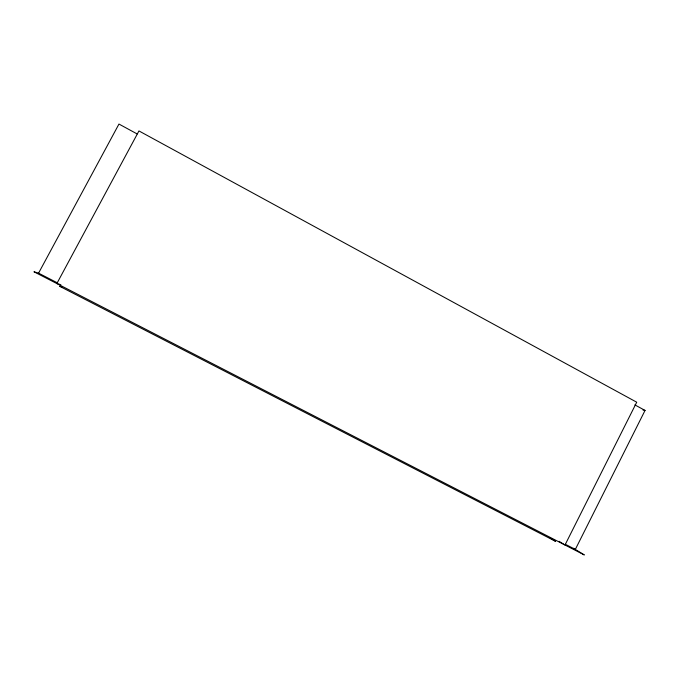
<?xml version="1.0" encoding="UTF-8"?>
<svg xmlns="http://www.w3.org/2000/svg" width="679" height="679" viewBox="0 0 679 679"><rect width="100%" height="100%" fill="white"/><g stroke="black" fill="none" stroke-linecap="round" stroke-linejoin="round"><path stroke-width="1.02" d="M634.865 404.888L645.05 410.43L575.334 549.413L565.446 544.329M573.534 548.301L584.313 554.947L33.95 271.778L38.559 273.153L118.961 124.053L137.15 133.95M550.236 537.989L555.617 541.367L59.879 286.402L60.838 284.62M642.988 410.023L645.05 410.43M59.879 286.402L61.933 286.92M59.845 284.357L56.849 283.559L138.949 130.937L636.724 402.214L564.996 545.008L559.021 541.29M38.559 273.153L57.129 282.71"/></g></svg>
